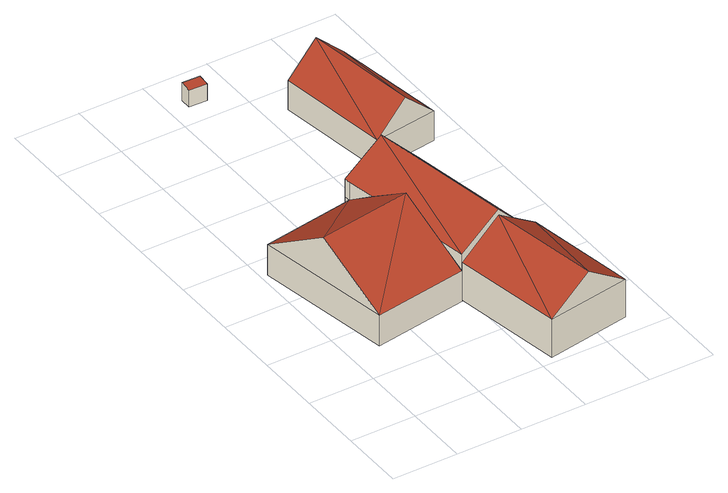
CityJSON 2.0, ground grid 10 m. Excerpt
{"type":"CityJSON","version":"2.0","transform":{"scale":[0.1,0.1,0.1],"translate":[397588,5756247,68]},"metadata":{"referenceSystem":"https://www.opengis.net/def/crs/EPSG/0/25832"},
"CityObjects":{
"building1":{"type":"Building","attributes":{"Gemeindeschluessel":"05515000","Geometrietyp2DReferenz":"3000","function":"31001_2700"},"children":["building1-1","building1-2"]},
"building1-1":{"type":"BuildingPart","attributes":{"roofType":"3100","measuredHeight":11.75},"parents":["building1"],"geometry":[{"type":"Solid","lod":"2","boundaries":[[[[0,1,2,3,4]],[[5,6,1,0]],[[7,8,9,6,5]],[[0,10,5]],[[0,4,11,12]],[[12,10,0]],[[10,12,13,7]],[[7,5,10]],[[1,6,9,2]],[[2,9,8,3]],[[8,7,4,3]],[[12,11,13]],[[13,11,4,7]]]],"semantics":{"surfaces":[{"type":"WallSurface"},{"type":"RoofSurface"},{"type":"GroundSurface"},{"type":"ClosureSurface"}],"values":[[0,0,0,0,1,1,1,1,2,3,3,0,3]]}}]},
"building1-2":{"type":"BuildingPart","attributes":{"roofType":"3100","measuredHeight":11.55},"parents":["building1"],"geometry":[{"type":"Solid","lod":"2","boundaries":[[[[14,15,9,8]],[[16,17,15,14]],[[18,19,17,16]],[[3,2,19,18]],[[20,21,22]],[[23,24,13,11,22,21]],[[16,21,18]],[[20,18,21]],[[23,21,16,14]],[[7,24,23,14,8]],[[20,22,4,3,18]],[[15,17,19,2,9]],[[2,3,8,9]],[[13,24,7]],[[22,11,4]],[[4,7,8,3]],[[4,11,13,7]]]],"semantics":{"surfaces":[{"type":"WallSurface"},{"type":"RoofSurface"},{"type":"GroundSurface"},{"type":"ClosureSurface"}],"values":[[0,0,0,0,1,1,1,1,0,0,0,2,3,0,0,3,3]]}}]},
"building2":{"type":"Building","attributes":{"Gemeindeschluessel":"05515000","Geometrietyp2DReferenz":"3000","function":"31001_1000","roofType":"3100","measuredHeight":10.63},"address":[{"country":"Germany","locality":"Münster","thoroughfareNumber":"112","thoroughfareName":"Bösenseller Straße"}],"geometry":[{"type":"Solid","lod":"2","boundaries":[[[[25,26,27,28]],[[29,30,26,25]],[[31,32,30,29]],[[28,27,32,31]],[[25,33,29]],[[31,34,28]],[[33,25,28]],[[28,34,33]],[[29,33,34]],[[34,31,29]],[[26,30,32,27]]]],"semantics":{"surfaces":[{"type":"WallSurface"},{"type":"RoofSurface"},{"type":"GroundSurface"}],"values":[[0,0,0,0,0,0,1,1,1,1,2]]}}]},
"building3":{"type":"Building","attributes":{"Gemeindeschluessel":"05515000","Geometrietyp2DReferenz":"3000","function":"31001_2400","roofType":"2100","measuredHeight":2.82},"geometry":[{"type":"Solid","lod":"2","boundaries":[[[[35,36,37,38]],[[39,40,36,35]],[[41,42,40,39]],[[38,37,42,41]],[[39,35,38,41]],[[36,40,42,37]]]],"semantics":{"surfaces":[{"type":"WallSurface"},{"type":"RoofSurface"},{"type":"GroundSurface"}],"values":[[0,0,0,0,1,2]]}}]},
"building4":{"type":"Building","attributes":{"Gemeindeschluessel":"05515000","Geometrietyp2DReferenz":"3000","function":"31001_2700","roofType":"3100","measuredHeight":9.26},"geometry":[{"type":"Solid","lod":"2","boundaries":[[[[43,44,45,46]],[[47,48,44,43]],[[49,50,48,47]],[[46,45,50,49]],[[43,51,47]],[[49,52,46]],[[46,52,51]],[[51,43,46]],[[52,49,47]],[[47,51,52]],[[44,48,50,45]]]],"semantics":{"surfaces":[{"type":"WallSurface"},{"type":"RoofSurface"},{"type":"GroundSurface"}],"values":[[0,0,0,0,0,0,1,1,1,1,2]]}}]}
},
"vertices":[
[41,148,58],[41,148,9],[185,171,9],[185,171,57],[185,171,58],[5,359,58],[5,359,9],[149,383,58],[149,383,57],[149,383,9],[23,253,127],[178,213,85],[167,277,127],[157,341,86],
[148,393,57],[148,393,9],[276,414,57],[276,414,9],[314,193,57],[314,193,9],[249,182,125],[212,404,125],[185,171,85],[148,393,86],[149,383,86],
[343,23,72],[343,23,11],[314,193,11],[314,193,72],[214,1,72],[214,1,11],[185,171,72],[185,171,11],[279,12,117],[249,182,117],
[125,746,35],[125,746,6],[125,729,6],[125,729,33],[153,745,35],[153,745,6],[153,728,33],[153,728,6],
[233,658,49],[233,658,2],[258,483,2],[258,483,49],[329,672,49],[329,672,2],[355,497,49],[355,497,2],[281,665,95],[306,490,95]
]}
